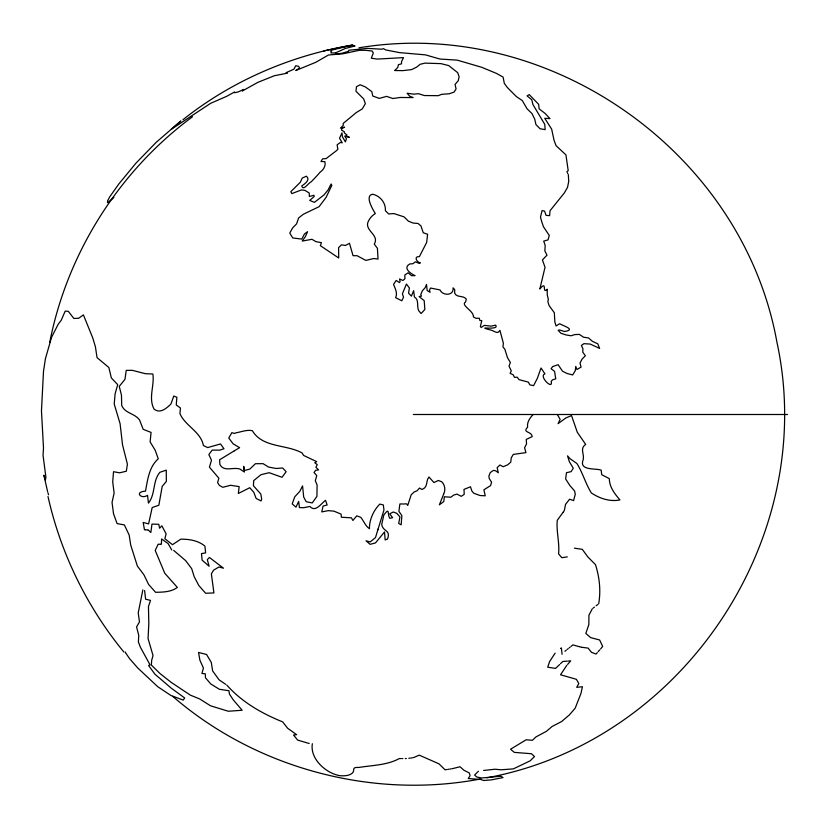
<?xml version="1.0" encoding="UTF-8"?>
<svg xmlns="http://www.w3.org/2000/svg" width="829" height="829" viewBox="0 0 829 829"><rect width="100%" height="100%" fill="white"/><g stroke="black" fill="none" stroke-linecap="round" stroke-linejoin="round"><path stroke-width="1.24" d="M598.714 603.709C600.952 590.642 599.522 577.171 595.45 564.601L587.74 556.829L582.331 549.368L574.393 548.156M49.771 342.18C67.346 252.793 119.231 170.847 192.525 116.744M377.796 529.98L378.076 529.099M377.858 529.793L375.496 537.575L370.231 541.948L366.024 540.788L370.086 544.342L375.485 542.922L384.521 531.949L385.164 539.938L387.464 539.109C391.112 529.555 382.977 532.063 381.703 524.508L383.806 515.047C390.241 506.426 386.936 514.167 389.858 518.343L392.604 517.669L389.734 513.866L393.278 511.98L396.759 513.327L399.961 516.881L398.687 523.493L401.153 524.819L401.868 515.617L398.894 511.327L399.889 503.949L403.267 503.991A9.803 9.585 7.6 0 0 403.899 503.991L406.624 503.814L407.723 505.483L411.184 494.82L414.106 492.001L416.977 490.841L419.567 488.043L421.992 489.504L424.614 487.96C427.66 484.903 426.106 480.178 428.966 477.007L433.93 482.53L438.365 480.468L441.753 481.773C445.111 485.069 445.619 490.001 443.66 494.115M378.128 528.943L383.962 510.022L383.319 504.944L379.858 504.084C373.278 510.55 369.237 520.28 369.444 528.736C365.371 525.969 363.807 521.109 360.833 517.358L356.812 515.825L352.895 520.467L351.413 517.814L341.372 517.244L341.113 514.125L333.952 511.151L328.305 510.643L321.766 511.907L323.082 506.042L327.154 504.985L325.528 500.322C321.113 503.555 315.414 512.736 309.942 506.467L303.632 507.711L299.445 507.586L298.658 501.472L295.974 507.151L292.233 503.918L294.709 496.872L299.829 491.328L302.554 485.898L303.694 497.068L306.191 501.69L312.243 502.954L316.937 496.343L317.092 484.934L315.321 480.727L316.751 475.618L314.025 472.468L315.694 470.281L318.585 469.929L315.922 467.235L317.258 464.644L314.802 462.8L316.709 461.649L303.601 455.432L302.15 452.986C286.254 444.137 262.596 448.085 252.327 430.655C246.514 429.526 241.115 432.033 235.944 432.811L234.286 433.474L231.892 432.624L228.742 438.023L233.167 443.867L239.612 447.67L234.296 450.831M443.619 494.26L439.36 504.83L443.784 501.535L444.344 496.789L450.893 497.213L453.639 495.1L456.966 494.094L461.245 496.333L464.219 494.364L464.002 489.4L470.478 486.778L471.888 491.048L473.794 493.245L480.053 495.524L485.234 495.794L483.918 489.804L490.581 485.607L491.576 482.167L489.234 478.551L488.882 476.033L490.26 472.603L493.41 470.385L495.628 470.768L498.302 472.748L497.141 467.649L499.96 464.986L503.11 466.727L507.597 464.872L510.778 462.167L511.213 457.909L513.306 454.406L525.928 452.634L524.581 447.774L526.539 443.929L526.26 439.432L532.208 436.614C531.607 430.914 521.959 433.142 527.596 427.184C526.809 422.189 529.918 417.94 533.151 414.5M563.295 512.011L564.362 510.446L565.523 504.405L569.575 499.224L573.595 500.602L575.274 494.239L574.601 490.965L569.844 485.493L565.616 478.965L566.497 472.696L571.088 471.649L573.305 468.281L569.378 461.753L567.533 455.857L569.969 458.624L576.922 463.504C582.818 472.955 585.523 483.649 591.378 492.986C599.709 498.478 609.937 501.98 619.937 499.928C614.693 493.794 609.377 487.11 609.315 478.623L601.719 474.685L601.17 470.126C595.585 468.074 578.58 470.976 583.201 459.618C584.538 454.002 579.512 448.582 585.668 444.406L577.274 432.22L571.544 415.598L565.938 417.92L558.083 423.65L560.145 419.37L557.337 414.5M563.078 512.332L557.264 520.311C556.176 531.534 559.73 542.612 558.58 553.886L561.813 557.699L567.295 556.87M600.631 648.838L602.693 646.454L599.636 639.988L590.59 637.594L585.823 633.418L588.839 624.6L588.922 615.263L592.279 608.797M567.627 664.402L570.704 660.858L568.228 661.065M599.802 649.791L598.134 651.687M566.849 665.283L560.518 674.765L576.373 679.303L578.829 683.531L576.704 687.324L582.435 686.733L580.984 693.386L575.181 708.194L569.378 714.909L561.575 721.572L552.031 726.515L546.415 731.323L535.99 736.898L532.415 740.297L526.146 739.769L510.56 749.229L514.322 752.38L531.451 753.727L534.487 756.535L530.145 760.835L513.369 768.877L501.286 769.778L495.027 769.229L483.597 770.462M597.294 652.641L596.03 654.05L591.481 652.319L588.093 648.102L581.678 647.273M564.943 651.304L566.3 650.133M112.216 198.908L107.501 202.68L107.594 200.856L109.718 196.856L118.816 183.997L135.821 163.303L156.318 142.215L180.846 120.993L171.365 129.251L210.587 103.345L226.597 96.361L234.638 91.936L234.628 92.744L238.047 91.978L243.747 89.459L242.296 91.014L257.809 82.382L274.306 75.75L287.352 73.17L286.046 72.693L293.901 69.201L295.756 65.719L298.73 66.361L299.507 68.061L295.787 70.517L315.849 62.268L328.481 54.994L342.916 53.802L359.32 50.3L365.921 50.31L372.148 51.035L373.33 53.035L371.299 58.175L377.185 59.087L403.526 57.626L401.547 61.501L401.505 63.833L398.376 64.703L397.796 67.46L394.614 70.527L403.029 70.62L411.598 69.605L416.624 67.159L420.168 64.299L424.956 63.118L440.904 63.626L448.717 65.584L457.681 72.662L459.121 76.672L458.25 80.734L455.048 84.444L456.074 88.91L454.054 92.092L449.297 93.76L441.598 94.34L438.313 95.677L424.344 95.542L418.376 93.667L414.013 94.164L407.122 93.262L409.671 96.143L413.132 97.573L400.127 97.48L392.822 98.527L386.604 96.371L379.299 98.402L372.77 96.029L371.817 91.625L365.402 86.952L360.159 84.765L356.47 86.703L355.962 91.263L363.672 98.91L365.351 103.666L362.283 108.879L356.232 112.609L343.196 123.428L343.247 125.407L340.439 128.112L344.563 127.169L341.89 128.526L341.507 130.101L344.315 131.707L344.284 132.837L347.03 135.065L345.88 135.935L349.392 137.355L344.719 136.122L346.429 138.733L345.372 141.894L342.439 136.806L341.994 132.868L339.548 138.215L342.263 142.847L340.408 142.412L337.113 144.847L337.88 149.334L335.942 151.085L326.046 158.64L322.585 158.826L320.989 161.51L324.895 161.665C325.942 165.717 323.621 169.883 320.212 172.059C317.289 175.572 314.222 178.681 311.269 181.769C308.212 183.012 303.259 191.385 301.735 185.976C304.813 183.841 310.844 179.717 306.378 176.204L302.233 178.059L300.347 182.235L290.824 191.675L291.818 193.603L301.393 189.955L304.782 190.328L309.227 192.991L309.362 196.494L313.922 195.261L314.232 196.504L309.714 200.411L314.419 202.359L324.046 194.888L328.077 189.945L331.103 183.965L331.838 185.364L326.118 197.333L319.103 206.68L303.259 214.307L298.637 217.944L296.544 223.913L292.606 227.944L289.767 233.125L292.772 237.964L301.787 239.084L304.44 234.006L307.559 231.664L305.424 236.586L302.222 241.063L311.963 239.301L315.88 241.612L321.424 242.669L320.357 245.674L338.709 257.995L338.605 247.664L341.424 244.856L345.496 245.446L349.475 243.301L353.04 255.674L357.102 255.715L365.838 260.41L373.734 258.534L378.024 259.042L377.413 248.285L374.252 244.099C380.086 234.524 362.926 230.369 368.729 220.576C370.19 217.561 372.553 215.353 375.309 213.53C372.687 209.343 364.387 195.271 372.812 194.245C380.21 195.976 385.941 202.887 385.392 210.721L388.697 213.965L393.837 213.561L404.034 216.856L408.376 221.156L413.194 223.074L418.034 223.478L420.925 225.851L423.267 232.773L427.619 234.265L426.645 242.451L419.391 256.669C413.505 255.964 416.645 262.482 420.407 262.855L419.194 263.384L415.391 261.819L412.925 263.715L409.713 263.974C402.583 268.088 410.593 273.601 415.07 275.632L411.567 275.694L408.117 272.834L404.842 274.959L404.915 278.803L402.842 280.503L399.516 278.907L400.127 281.528L399.505 282.596L396.169 280.461L393.547 284.347C395.122 288.513 397.879 293.3 395.62 297.663L401.806 300.772L403.536 297.155L402.386 293.808L406.438 284.046L409.402 287.974L408.552 293.145L411.391 296.15L413.65 290.678L414.407 297C419.464 299.891 416.417 306.461 418.811 310.865L421.142 313.538L424.852 309.466L424.199 300.647L419.132 296.595L421.515 296.077L420.738 294.73L422.293 290.906L425.204 287.622L426.541 284.388L427.142 290.513L430.085 292.285L429.474 290.305L430.51 288.046L439.992 289.912C442.551 295.932 454.085 296.036 453.08 287.839L454.706 289.622L454.686 293.228C456.945 298.015 463.214 295.01 466.312 299.114L465.608 301.943C460.012 305.103 474.198 311.02 473.39 316.885L475.867 318.295L479.266 318.232L479.856 320.471L481.804 320.647L480.364 326.388L481.162 327.517L484.364 325.372L491.214 326.149L495.638 325.155C500.146 331.134 472.81 325.32 491.286 330.191C494.364 330.885 497.814 334.864 499.918 330.346L503.358 343.144L502.975 346.968L504.83 349.175L507.472 357.631L510.363 362.48L509.016 366.107L511.286 370.936L510.084 373.319L513.255 374.843L514.436 377.35L517.275 377.216L518.964 379.63L528.301 382.107L529.855 384.863L533.575 385.661L537.368 378.283L541.026 367.993L544.954 373.869C538.197 375.993 553.534 390.791 551.15 381.433L552.446 379.889L555.751 378.822L554.56 371.351L551.088 368.739L552.642 366.594L558.114 364.687L562.539 371.247L567.046 373.485L572.673 374.946L575.285 370.698L575.751 366.428L576.943 369.547L581.056 367.092L580.02 363.04L582.02 359.185L585.367 355.745L582.746 352.138L582.942 348.76L581.378 345.465L583.927 343.662L590.248 344.076L599.616 348.418L597.782 343.828L592.455 341.361L588.476 337.911L583.647 337.258L579.326 334.398L574.849 334.574L571.098 335.776L565.969 334.916L560.85 333.227L558.124 330.232L559.679 329.994L564.476 331.507C576.497 329.693 563.316 325.952 559.668 323.724L556.052 325.952L554.85 321.859L554.332 312.73L549.13 305.642L547.845 301.518L548.373 299.59L547.244 294.772L547.233 289.207C541.658 294.844 547.606 279.435 539.834 289L545.036 267.259L542.425 259.933L546.985 255.156L544.85 250.918L545.202 245.529L543.72 241.135L548.021 239.871L549.285 235.477L543.472 226.763L541.845 222.037L540.477 217.177L542.073 210.556L544.591 211.126L546.062 215.353L549.606 215.654L550.031 210.742L564.342 192.919L567.523 187.375L568.735 181.396L568.321 174.618M112.495 198.628L113.055 198.079M113.345 197.81L113.905 197.261M560.539 663.666L562.798 661.49L567.243 661.148M559.637 664.526L555.523 668.412L547.71 667.19L549.606 661.542L555.161 653.128M560.559 648.558L561.388 647.853L562.072 654.288M566.829 171.758L568.207 170.66L565.927 154.857L556.052 145.666L554.031 140.215L551.658 129.148L544.736 118.288L550 118.63L545.036 113.376L539.161 108.868L538.622 104.299L529.244 94.61L527.078 95.895L531.783 99.749L532.933 104.537L544.736 124.309L545.161 129.656L540 128.713L535.938 124.557L534.705 119.044L531.907 113.48L527.068 108.786L522.311 100.599L516.343 96.558L507.213 87.356L504.301 83.325L503.099 77.087L496.457 73.408L481.825 67.325L457.225 60.134L439.878 59.025L425.453 54.869L399.464 52.61L385.661 49.916L383.506 48.652L381.641 49.212L367.475 48.383L348.75 50.268L348.605 51.284L341.776 53.315L335.828 53.978L336.408 52.932L330.885 52.952L331.538 51.844L330.605 51.046L332.305 49.968L352.491 45.046L350.439 45.429M571.046 646.392L572.932 644.879L578.901 646.599M597.864 604.393L596.155 605.761M570.103 647.138L569.16 647.895M568.207 648.641L567.254 649.387M594.434 607.118L593.139 608.123M182.929 119.739C231.146 81.294 289.435 56.061 350.097 45.46L350.408 45.398M234.182 450.903L219.612 459.784L219.872 464.416C223.954 472.343 232.99 466.748 239.913 469.048L244.42 472.053L243.674 466.333L244.42 470.489L249.778 469.11L255.456 463.701L263.094 463.67L268.544 467.069L276.244 468.478L282.648 467.991L286.15 471.691L282.026 477.286L269.187 472.706L260.99 474.685L253.695 480.602L253.425 485.773L260.803 494.022L261.684 499.089L261.073 500.954L256.151 498.467L253.757 492.229L249.747 487.721L238.327 493.493L239.166 486.602L230.555 485.286L222.814 487.297L219.395 485.421L217.592 482.53L218.877 478.219L209.416 467.141L211.488 460.24L208.856 454.572L212.172 450.106L219.737 450.157L223.975 448.748L220.535 443.961L207.654 447.577L203.395 445.536C200.825 431.629 185.25 426.013 179.924 413.609L180.463 408.034L176.276 404.998L176.846 397.246L173.779 396.034L170.929 404.044C166.442 408.334 160.152 414.023 154.09 409.132C148.101 398.117 154.629 385.713 152.878 374.014L145.417 373.703L132.339 370.335L126.246 370.366L124.961 379.381L119.252 386.366L121.469 395.184L121.697 405.422C125.158 413.671 134.557 413.091 139.552 419.971L143.189 429.329L151.075 432.417L150.111 441.898L155.158 450.157L158.256 458.8C149.002 467.059 147.686 479.67 145.5 491.151C133.946 491.773 141.199 499.711 147.521 495.327L148.464 503.099C155.717 493.846 152.401 481.203 159.893 472.302L166.266 470.136L166.349 481.462L162.194 486.385L158.847 505.244L152.194 507.545L148.588 523.897L143.168 522.425L144.453 529.752L145.448 529.814M335.88 52.724L345.392 48.445L354.988 45.989L353.133 45.326L346.304 46.258M486.851 777.82C683.22 741.603 819.187 537.306 776.928 342.18C742.774 152.474 549.078 16.062 358.957 47.813M323.88 50.901L348.843 45.75M349.071 45.709L349.983 45.522M480.893 778.908C372.667 799.674 255.985 768.442 172.67 696.308M452.354 768.67L460.085 766.752L463.815 770.193L469.276 772.929L470.105 775.685L468.25 778.524L480.582 779.447L483.701 780.483L491.255 779.902L503.027 777.592L500.934 776.255L481.483 777.985L476.644 776.949L474.602 775.053L478.426 771.26M451.38 768.825L449.919 769.053M413.526 757.623L419.236 755.146L438.955 763.81L445.049 769.778L446.997 769.488M412.583 757.768L411.163 757.975M448.945 769.198L447.971 769.353M410.21 758.12L408.79 758.317M160.474 544.197L161.417 544.166L161.593 538.974L168.08 543.565L171.758 549.969M160.007 544.218L158.598 544.259M158.132 544.28L155.21 550.425L164.784 573.274L177.375 587.429C171.085 592.051 163.054 592.175 155.562 592.289L148.588 584.414L143.956 574.849L137.376 566.062L130.744 545.192L129.169 535.057L124.381 524.933L117.086 523.586L113.552 513.876L112.039 502.447L114.122 493.037L112.713 481.918L113.521 471.722L119.635 472.81L126.319 471.235L127.417 464.199L122.557 444.997L120.081 423.66L114.215 404.034L115.107 393.785L117.718 384.666L111.345 377.931L108.848 367.485L97.055 357.662L95.418 346.802L92.755 337.921L83.397 314.885L78.641 318.274L73.833 318.46L68.341 311.341L65.201 311.103L61.273 320.17L58.103 324.408L51.585 337.248L45.419 358.708L43.502 371.257L41.471 410.883L43.502 448.147L43.025 455.142L45.906 477.245L45.429 479.846L43.885 475.214L47.595 491.587M406.355 758.535L405.35 758.545M402.842 758.556L401.837 758.566M413.35 414.5L787.55 414.5M400.832 758.566L399.329 758.556C387.102 765.25 372.428 765.219 358.895 767.447C350.719 767.012 355.631 770.224 352.159 773.302C348.854 775.944 344.284 775.944 340.263 775.737C326.212 773.623 309.694 758.825 312.367 743.706M148.204 529.969L150.837 532.498L151.976 524.094L158.774 524.28L159.593 528.239L161.842 525.824L166.101 533.814L164.857 538.726L172.505 544.674L180.805 539.151C189.385 539.171 198.152 540.477 204.929 546.124L205.613 552.891L201.488 553.585L202.131 560.155L209.126 566.269L207.312 559.668L209.405 557.471L223.478 568.186L218.887 567.015L213.602 570.145L211.364 573.855L213.923 592.922L205.623 593.263L198.877 585.606L194.224 576.797L191.706 568.684L185.665 560.642L173.675 550.394M147.707 529.949L145.956 529.845M309.176 743.489L297.642 740.1L293.549 735.012L296.627 734.67L287.653 728.245L282.616 721.862C261.622 713.396 241.881 702.059 226.794 685.075M581.17 647.159L579.409 646.724M144.609 590.528L145.603 599.191L150.526 600.383L148.464 606.507L148.816 623.781L148.059 638.568L153.054 655.625L151.686 660.195L151.355 665.055L160.038 673.573L171.106 682.298L190.411 695.168L199.665 698.94L210.545 705.8L228.265 711.241L242.161 710.256L233.239 699.831L229.457 694.111L228.939 690.733L219.353 689.272L210.711 683.915L205.478 677.79L205.271 673.77L201.934 673.5L203.416 668.039L199.872 660.122L198.535 652.454L206.556 654.475L211.291 662.402L212.628 670.92L219.053 679.811L225.685 684.329M142.837 589.916L138.225 612.9L139.469 621.937L136.578 626.911L138.754 635.377L138.381 641.926L140.453 647.356L150.07 664.889L148.588 665.48L154.878 674.143L171.344 688.236L184.68 697.966L183.219 700.101L170.971 695.5L157.717 686.692L137.821 668.029L129.562 658.63L125.656 652.869M123.894 652.05C86.941 607.066 60.735 553.347 47.999 496.54M567.326 172.712L567.824 173.665M125.542 652.641L125.2 651.957M48.548 494.778L47.906 492.654"/></g></svg>
